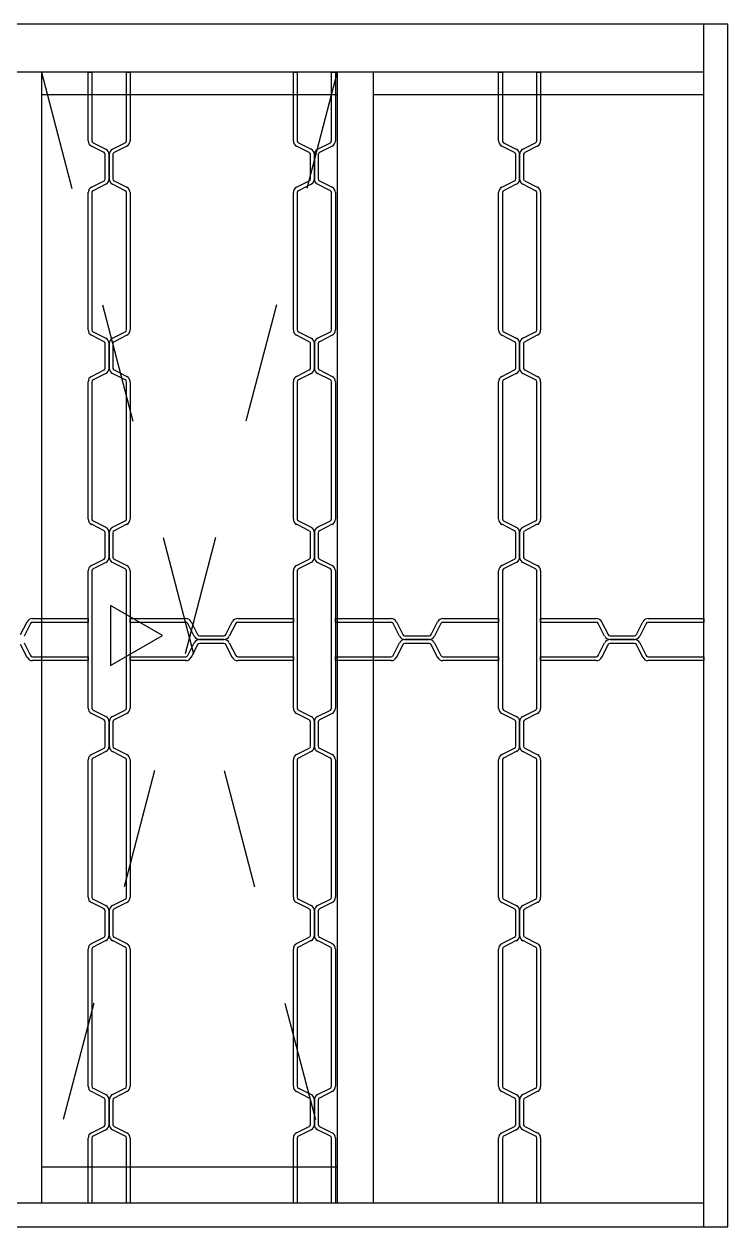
# Model space of a CAD drawing. Header units: millimetres. Extents: x 222.42 to 223.62, y 1281.83 to 1282.83.
# Drawn here: x 223.038 to 223.623, y 1281.825 to 1282.825 of the extents above; entities that cross this region are included whole.
import ezdxf

# ---------------------------------------------------------------- set-up
doc = ezdxf.new("R2010")
doc.units = ezdxf.units.MM
doc.header["$LTSCALE"] = 0.5
doc.linetypes.add('HIDDEN2', pattern=[0.1875, 0.125, -0.0625])
doc.layers.add('Gravia_Janelas', color=1, linetype='Continuous')
doc.layers.add('Gravia_Janelas_hidden2', color=1, linetype='HIDDEN2')

msp = doc.modelspace()

# ---------------------------------------------------------------- linework, layer by layer
at = {"layer": 'Gravia_Janelas', "color": 2, "lineweight": 25}
for p, q in [((223.623, 1282.8251), (222.423, 1282.8251)), ((223.623, 1281.8251), (223.623, 1282.8251)), ((222.423, 1281.8251), (223.623, 1281.8251))]:
    msp.add_line(p, q, dxfattribs=at)
at = {"layer": 'Gravia_Janelas', "lineweight": 25}
for p, q in [((223.603, 1281.8251), (223.603, 1282.8251)), ((223.162, 1282.7851), (223.158, 1282.7851)), ((223.467, 1282.7851), (223.458, 1282.7851)), ((223.603, 1282.6251), (223.603, 1282.6291)), ((223.603, 1282.4681), (223.603, 1282.4721)), ((223.603, 1282.3111), (223.603, 1282.3151)), ((223.603, 1282.1541), (223.603, 1282.1581)), ((223.603, 1281.9971), (223.603, 1282.0011)), ((223.158, 1281.8451), (223.162, 1281.8451)), ((223.3093, 1281.8451), (223.3133, 1281.8451)), ((223.458, 1281.8451), (223.467, 1281.8451))]:
    msp.add_line(p, q, dxfattribs=at)
at = {"layer": 'Gravia_Janelas'}
for p, q in [((223.603, 1282.7851), (222.443, 1282.7851)), ((223.603, 1282.7851), (222.443, 1282.7851)), ((223.052, 1282.7851), (223.052, 1281.8451)), ((223.0908, 1282.7851), (223.094, 1282.7851)), ((223.0908, 1282.728), (223.0908, 1282.7851)), ((223.094, 1282.7851), (223.094, 1282.728)), ((223.1226, 1282.728), (223.1226, 1282.7851)), ((223.1226, 1282.7851), (223.1258, 1282.7851)), ((223.1258, 1282.7851), (223.1258, 1282.728)), ((223.2615, 1282.7851), (223.2647, 1282.7851)), ((223.2615, 1282.728), (223.2615, 1282.7851)), ((223.2647, 1282.7851), (223.2647, 1282.728)), ((223.2933, 1282.728), (223.2933, 1282.7851)), ((223.2933, 1282.7851), (223.2965, 1282.7851)), ((223.2965, 1282.7851), (223.2965, 1282.728)), ((223.298, 1282.7851), (223.298, 1281.8451)), ((223.328, 1282.7851), (223.328, 1281.8451)), ((223.4322, 1282.7851), (223.4354, 1282.7851)), ((223.4322, 1282.728), (223.4322, 1282.7851)), ((223.4354, 1282.7851), (223.4354, 1282.728)), ((223.464, 1282.728), (223.464, 1282.7851)), ((223.464, 1282.7851), (223.4672, 1282.7851)), ((223.4672, 1282.7851), (223.4672, 1282.728)), ((223.298, 1282.7662), (223.052, 1282.7662)), ((223.603, 1282.7662), (223.328, 1282.7662)), ((223.1041, 1282.7182), (223.0935, 1282.7236)), ((223.095, 1282.7264), (223.1055, 1282.7211)), ((223.111, 1282.7211), (223.1216, 1282.7264)), ((223.123, 1282.7236), (223.1125, 1282.7182)), ((223.2748, 1282.7182), (223.2642, 1282.7236)), ((223.2657, 1282.7264), (223.2762, 1282.7211)), ((223.2817, 1282.7211), (223.2923, 1282.7264)), ((223.2937, 1282.7236), (223.2832, 1282.7182)), ((223.4455, 1282.7182), (223.4349, 1282.7236)), ((223.4364, 1282.7264), (223.4469, 1282.7211)), ((223.4524, 1282.7211), (223.463, 1282.7264)), ((223.4644, 1282.7236), (223.4539, 1282.7182)), ((223.1051, 1282.6963), (223.1051, 1282.7166)), ((223.1083, 1282.6963), (223.1083, 1282.7166)), ((223.1083, 1282.7166), (223.1083, 1282.6963)), ((223.1115, 1282.7166), (223.1115, 1282.6963)), ((223.2758, 1282.6963), (223.2758, 1282.7166)), ((223.279, 1282.6963), (223.279, 1282.7166)), ((223.279, 1282.7166), (223.279, 1282.6963)), ((223.2822, 1282.7166), (223.2822, 1282.6963)), ((223.4465, 1282.6963), (223.4465, 1282.7166)), ((223.4497, 1282.6963), (223.4497, 1282.7166)), ((223.4497, 1282.7166), (223.4497, 1282.6963)), ((223.4529, 1282.7166), (223.4529, 1282.6963)), ((223.0935, 1282.6894), (223.1041, 1282.6947)), ((223.1055, 1282.6919), (223.095, 1282.6865)), ((223.1216, 1282.6865), (223.111, 1282.6919)), ((223.1125, 1282.6947), (223.123, 1282.6894)), ((223.2642, 1282.6894), (223.2748, 1282.6947)), ((223.2762, 1282.6919), (223.2657, 1282.6865)), ((223.2923, 1282.6865), (223.2817, 1282.6919)), ((223.2832, 1282.6947), (223.2937, 1282.6894)), ((223.4349, 1282.6894), (223.4455, 1282.6947)), ((223.4469, 1282.6919), (223.4364, 1282.6865)), ((223.463, 1282.6865), (223.4524, 1282.6919)), ((223.4539, 1282.6947), (223.4644, 1282.6894)), ((223.0908, 1282.5708), (223.0908, 1282.6849)), ((223.094, 1282.6849), (223.094, 1282.5708)), ((223.1226, 1282.5708), (223.1226, 1282.6849)), ((223.1258, 1282.6849), (223.1258, 1282.5708)), ((223.2615, 1282.5708), (223.2615, 1282.6849)), ((223.2647, 1282.6849), (223.2647, 1282.5708)), ((223.2933, 1282.5708), (223.2933, 1282.6849)), ((223.2965, 1282.6849), (223.2965, 1282.5708)), ((223.4322, 1282.5708), (223.4322, 1282.6849)), ((223.4354, 1282.6849), (223.4354, 1282.5708)), ((223.464, 1282.5708), (223.464, 1282.6849)), ((223.4672, 1282.6849), (223.4672, 1282.5708)), ((223.1041, 1282.561), (223.0935, 1282.5664)), ((223.095, 1282.5692), (223.1055, 1282.5639)), ((223.111, 1282.5639), (223.1216, 1282.5692)), ((223.123, 1282.5664), (223.1125, 1282.561)), ((223.2748, 1282.561), (223.2642, 1282.5664)), ((223.2657, 1282.5692), (223.2762, 1282.5639)), ((223.2817, 1282.5639), (223.2923, 1282.5692)), ((223.2937, 1282.5664), (223.2832, 1282.561)), ((223.4455, 1282.561), (223.4349, 1282.5664)), ((223.4364, 1282.5692), (223.4469, 1282.5639)), ((223.4524, 1282.5639), (223.463, 1282.5692)), ((223.4644, 1282.5664), (223.4539, 1282.561)), ((223.1051, 1282.5391), (223.1051, 1282.5594)), ((223.1083, 1282.5391), (223.1083, 1282.5594)), ((223.1083, 1282.5594), (223.1083, 1282.5391)), ((223.1115, 1282.5594), (223.1115, 1282.5391)), ((223.2758, 1282.5391), (223.2758, 1282.5594)), ((223.279, 1282.5391), (223.279, 1282.5594)), ((223.279, 1282.5594), (223.279, 1282.5391)), ((223.2822, 1282.5594), (223.2822, 1282.5391)), ((223.4465, 1282.5391), (223.4465, 1282.5594)), ((223.4497, 1282.5391), (223.4497, 1282.5594)), ((223.4497, 1282.5594), (223.4497, 1282.5391)), ((223.4529, 1282.5594), (223.4529, 1282.5391)), ((223.0935, 1282.5322), (223.1041, 1282.5375)), ((223.1055, 1282.5347), (223.095, 1282.5293)), ((223.1216, 1282.5293), (223.111, 1282.5347)), ((223.1125, 1282.5375), (223.123, 1282.5322)), ((223.2642, 1282.5322), (223.2748, 1282.5375)), ((223.2762, 1282.5347), (223.2657, 1282.5293)), ((223.2923, 1282.5293), (223.2817, 1282.5347)), ((223.2832, 1282.5375), (223.2937, 1282.5322)), ((223.4349, 1282.5322), (223.4455, 1282.5375)), ((223.4469, 1282.5347), (223.4364, 1282.5293)), ((223.463, 1282.5293), (223.4524, 1282.5347)), ((223.4539, 1282.5375), (223.4644, 1282.5322)), ((223.0908, 1282.4136), (223.0908, 1282.5277)), ((223.094, 1282.5277), (223.094, 1282.4136)), ((223.1226, 1282.4136), (223.1226, 1282.5277)), ((223.1258, 1282.5277), (223.1258, 1282.4136)), ((223.2615, 1282.4136), (223.2615, 1282.5277)), ((223.2647, 1282.5277), (223.2647, 1282.4136)), ((223.2933, 1282.4136), (223.2933, 1282.5277)), ((223.2965, 1282.5277), (223.2965, 1282.4136)), ((223.4322, 1282.4136), (223.4322, 1282.5277)), ((223.4354, 1282.5277), (223.4354, 1282.4136)), ((223.464, 1282.4136), (223.464, 1282.5277)), ((223.4672, 1282.5277), (223.4672, 1282.4136)), ((223.095, 1282.412), (223.1055, 1282.4067)), ((223.111, 1282.4067), (223.1216, 1282.412)), ((223.2657, 1282.412), (223.2762, 1282.4067)), ((223.2817, 1282.4067), (223.2923, 1282.412)), ((223.4364, 1282.412), (223.4469, 1282.4067)), ((223.4524, 1282.4067), (223.463, 1282.412)), ((223.1041, 1282.4038), (223.0935, 1282.4092)), ((223.1051, 1282.3819), (223.1051, 1282.4022)), ((223.1083, 1282.3819), (223.1083, 1282.4022)), ((223.1083, 1282.4022), (223.1083, 1282.3819)), ((223.1115, 1282.4022), (223.1115, 1282.3819)), ((223.123, 1282.4092), (223.1125, 1282.4038)), ((223.2748, 1282.4038), (223.2642, 1282.4092)), ((223.2758, 1282.3819), (223.2758, 1282.4022)), ((223.279, 1282.3819), (223.279, 1282.4022)), ((223.279, 1282.4022), (223.279, 1282.3819)), ((223.2822, 1282.4022), (223.2822, 1282.3819)), ((223.2937, 1282.4092), (223.2832, 1282.4038)), ((223.4455, 1282.4038), (223.4349, 1282.4092)), ((223.4465, 1282.3819), (223.4465, 1282.4022)), ((223.4497, 1282.3819), (223.4497, 1282.4022)), ((223.4497, 1282.4022), (223.4497, 1282.3819)), ((223.4529, 1282.4022), (223.4529, 1282.3819)), ((223.4644, 1282.4092), (223.4539, 1282.4038)), ((223.0935, 1282.375), (223.1041, 1282.3803)), ((223.1125, 1282.3803), (223.123, 1282.375)), ((223.2642, 1282.375), (223.2748, 1282.3803)), ((223.2832, 1282.3803), (223.2937, 1282.375)), ((223.4349, 1282.375), (223.4455, 1282.3803)), ((223.4539, 1282.3803), (223.4644, 1282.375)), ((223.0908, 1282.2564), (223.0908, 1282.3705)), ((223.094, 1282.3705), (223.094, 1282.2564)), ((223.1055, 1282.3775), (223.095, 1282.3721)), ((223.1216, 1282.3721), (223.111, 1282.3775)), ((223.1226, 1282.2564), (223.1226, 1282.3705)), ((223.1258, 1282.3705), (223.1258, 1282.2564)), ((223.2615, 1282.2564), (223.2615, 1282.3705)), ((223.2647, 1282.3705), (223.2647, 1282.2564)), ((223.2762, 1282.3775), (223.2657, 1282.3721)), ((223.2923, 1282.3721), (223.2817, 1282.3775)), ((223.2933, 1282.2564), (223.2933, 1282.3705)), ((223.2965, 1282.3705), (223.2965, 1282.2564)), ((223.4322, 1282.2564), (223.4322, 1282.3705)), ((223.4354, 1282.3705), (223.4354, 1282.2564)), ((223.4469, 1282.3775), (223.4364, 1282.3721)), ((223.463, 1282.3721), (223.4524, 1282.3775)), ((223.464, 1282.2564), (223.464, 1282.3705)), ((223.4672, 1282.3705), (223.4672, 1282.2564)), ((223.0445, 1282.3309), (223.0908, 1282.3309)), ((223.0908, 1282.3309), (223.0908, 1282.3277)), ((223.1258, 1282.3309), (223.1721, 1282.3309)), ((223.1258, 1282.3277), (223.1258, 1282.3309)), ((223.2152, 1282.3309), (223.2615, 1282.3309)), ((223.2615, 1282.3309), (223.2615, 1282.3277)), ((223.2965, 1282.3309), (223.3428, 1282.3309)), ((223.2965, 1282.3277), (223.2965, 1282.3309)), ((223.3859, 1282.3309), (223.4322, 1282.3309)), ((223.4322, 1282.3309), (223.4322, 1282.3277)), ((223.4672, 1282.3309), (223.5135, 1282.3309)), ((223.4672, 1282.3277), (223.4672, 1282.3309)), ((223.5566, 1282.3309), (223.6029, 1282.3309)), ((223.6029, 1282.3309), (223.6029, 1282.3277)), ((223.0347, 1282.3175), (223.04, 1282.3281)), ((223.0429, 1282.3267), (223.0375, 1282.3161)), ((223.0908, 1282.3277), (223.0445, 1282.3277)), ((223.1721, 1282.3277), (223.1258, 1282.3277)), ((223.179, 1282.3161), (223.1737, 1282.3267)), ((223.1765, 1282.3281), (223.1819, 1282.3175)), ((223.2054, 1282.3175), (223.2107, 1282.3281)), ((223.2136, 1282.3267), (223.2082, 1282.3161)), ((223.2615, 1282.3277), (223.2152, 1282.3277)), ((223.3428, 1282.3277), (223.2965, 1282.3277)), ((223.3497, 1282.3161), (223.3444, 1282.3267)), ((223.3472, 1282.3281), (223.3526, 1282.3175)), ((223.3761, 1282.3175), (223.3814, 1282.3281)), ((223.3843, 1282.3267), (223.3789, 1282.3161)), ((223.4322, 1282.3277), (223.3859, 1282.3277)), ((223.5135, 1282.3277), (223.4672, 1282.3277)), ((223.5204, 1282.3161), (223.5151, 1282.3267)), ((223.5179, 1282.3281), (223.5233, 1282.3175)), ((223.5468, 1282.3175), (223.5521, 1282.3281)), ((223.555, 1282.3267), (223.5496, 1282.3161)), ((223.6029, 1282.3277), (223.5566, 1282.3277)), ((223.0375, 1282.3106), (223.0429, 1282.3)), ((223.1737, 1282.3), (223.179, 1282.3106)), ((223.1835, 1282.3166), (223.2038, 1282.3166)), ((223.1835, 1282.3134), (223.2038, 1282.3134)), ((223.2038, 1282.3134), (223.1835, 1282.3134)), ((223.2038, 1282.3102), (223.1835, 1282.3102)), ((223.2082, 1282.3106), (223.2136, 1282.3)), ((223.3444, 1282.3), (223.3497, 1282.3106)), ((223.3542, 1282.3166), (223.3745, 1282.3166)), ((223.3542, 1282.3134), (223.3745, 1282.3134)), ((223.3745, 1282.3134), (223.3542, 1282.3134)), ((223.3745, 1282.3102), (223.3542, 1282.3102)), ((223.3789, 1282.3106), (223.3843, 1282.3)), ((223.5151, 1282.3), (223.5204, 1282.3106)), ((223.5249, 1282.3166), (223.5452, 1282.3166)), ((223.5249, 1282.3134), (223.5452, 1282.3134)), ((223.5452, 1282.3134), (223.5249, 1282.3134)), ((223.5452, 1282.3102), (223.5249, 1282.3102)), ((223.5496, 1282.3106), (223.555, 1282.3)), ((223.04, 1282.2986), (223.0347, 1282.3092)), ((223.1819, 1282.3092), (223.1765, 1282.2986)), ((223.2107, 1282.2986), (223.2054, 1282.3092)), ((223.3526, 1282.3092), (223.3472, 1282.2986)), ((223.3814, 1282.2986), (223.3761, 1282.3092)), ((223.5233, 1282.3092), (223.5179, 1282.2986)), ((223.5521, 1282.2986), (223.5468, 1282.3092)), ((223.0445, 1282.2991), (223.0908, 1282.2991)), ((223.0908, 1282.2959), (223.0445, 1282.2959)), ((223.0908, 1282.2991), (223.0908, 1282.2959)), ((223.1258, 1282.2959), (223.1258, 1282.2991)), ((223.1258, 1282.2991), (223.1721, 1282.2991)), ((223.1721, 1282.2959), (223.1258, 1282.2959)), ((223.2152, 1282.2991), (223.2615, 1282.2991)), ((223.2615, 1282.2959), (223.2152, 1282.2959)), ((223.2615, 1282.2991), (223.2615, 1282.2959)), ((223.2965, 1282.2959), (223.2965, 1282.2991)), ((223.2965, 1282.2991), (223.3428, 1282.2991)), ((223.3428, 1282.2959), (223.2965, 1282.2959)), ((223.3859, 1282.2991), (223.4322, 1282.2991)), ((223.4322, 1282.2959), (223.3859, 1282.2959)), ((223.4322, 1282.2991), (223.4322, 1282.2959)), ((223.4672, 1282.2959), (223.4672, 1282.2991)), ((223.4672, 1282.2991), (223.5135, 1282.2991)), ((223.5135, 1282.2959), (223.4672, 1282.2959)), ((223.5566, 1282.2991), (223.6029, 1282.2991)), ((223.6029, 1282.2959), (223.5566, 1282.2959)), ((223.6029, 1282.2991), (223.6029, 1282.2959)), ((223.1041, 1282.2466), (223.0935, 1282.252)), ((223.095, 1282.2548), (223.1055, 1282.2495)), ((223.111, 1282.2495), (223.1216, 1282.2548)), ((223.123, 1282.252), (223.1125, 1282.2466)), ((223.2748, 1282.2466), (223.2642, 1282.252)), ((223.2657, 1282.2548), (223.2762, 1282.2495)), ((223.2817, 1282.2495), (223.2923, 1282.2548)), ((223.2937, 1282.252), (223.2832, 1282.2466)), ((223.4455, 1282.2466), (223.4349, 1282.252)), ((223.4364, 1282.2548), (223.4469, 1282.2495)), ((223.4524, 1282.2495), (223.463, 1282.2548)), ((223.4644, 1282.252), (223.4539, 1282.2466)), ((223.1051, 1282.2247), (223.1051, 1282.245)), ((223.1083, 1282.2247), (223.1083, 1282.245)), ((223.1083, 1282.245), (223.1083, 1282.2247)), ((223.1115, 1282.245), (223.1115, 1282.2247)), ((223.2758, 1282.2247), (223.2758, 1282.245)), ((223.279, 1282.2247), (223.279, 1282.245)), ((223.279, 1282.245), (223.279, 1282.2247)), ((223.2822, 1282.245), (223.2822, 1282.2247)), ((223.4465, 1282.2247), (223.4465, 1282.245)), ((223.4497, 1282.2247), (223.4497, 1282.245)), ((223.4497, 1282.245), (223.4497, 1282.2247)), ((223.4529, 1282.245), (223.4529, 1282.2247)), ((223.0935, 1282.2178), (223.1041, 1282.2231)), ((223.1055, 1282.2203), (223.095, 1282.2149)), ((223.1216, 1282.2149), (223.111, 1282.2203)), ((223.1125, 1282.2231), (223.123, 1282.2178)), ((223.2642, 1282.2178), (223.2748, 1282.2231)), ((223.2762, 1282.2203), (223.2657, 1282.2149)), ((223.2923, 1282.2149), (223.2817, 1282.2203)), ((223.2832, 1282.2231), (223.2937, 1282.2178)), ((223.4349, 1282.2178), (223.4455, 1282.2231)), ((223.4469, 1282.2203), (223.4364, 1282.2149)), ((223.463, 1282.2149), (223.4524, 1282.2203)), ((223.4539, 1282.2231), (223.4644, 1282.2178)), ((223.0908, 1282.0992), (223.0908, 1282.2133)), ((223.094, 1282.2133), (223.094, 1282.0992)), ((223.1226, 1282.0992), (223.1226, 1282.2133)), ((223.1258, 1282.2133), (223.1258, 1282.0992)), ((223.2615, 1282.0992), (223.2615, 1282.2133)), ((223.2647, 1282.2133), (223.2647, 1282.0992)), ((223.2933, 1282.0992), (223.2933, 1282.2133)), ((223.2965, 1282.2133), (223.2965, 1282.0992)), ((223.4322, 1282.0992), (223.4322, 1282.2133)), ((223.4354, 1282.2133), (223.4354, 1282.0992)), ((223.464, 1282.0992), (223.464, 1282.2133)), ((223.4672, 1282.2133), (223.4672, 1282.0992)), ((223.1041, 1282.0894), (223.0935, 1282.0948)), ((223.095, 1282.0976), (223.1055, 1282.0923)), ((223.111, 1282.0923), (223.1216, 1282.0976)), ((223.123, 1282.0948), (223.1125, 1282.0894)), ((223.2748, 1282.0894), (223.2642, 1282.0948)), ((223.2657, 1282.0976), (223.2762, 1282.0923)), ((223.2817, 1282.0923), (223.2923, 1282.0976)), ((223.2937, 1282.0948), (223.2832, 1282.0894)), ((223.4455, 1282.0894), (223.4349, 1282.0948)), ((223.4364, 1282.0976), (223.4469, 1282.0923)), ((223.4524, 1282.0923), (223.463, 1282.0976)), ((223.4644, 1282.0948), (223.4539, 1282.0894)), ((223.1051, 1282.0675), (223.1051, 1282.0878)), ((223.1083, 1282.0675), (223.1083, 1282.0878)), ((223.1083, 1282.0878), (223.1083, 1282.0675)), ((223.1115, 1282.0878), (223.1115, 1282.0675)), ((223.2758, 1282.0675), (223.2758, 1282.0878)), ((223.279, 1282.0675), (223.279, 1282.0878)), ((223.279, 1282.0878), (223.279, 1282.0675)), ((223.2822, 1282.0878), (223.2822, 1282.0675)), ((223.4465, 1282.0675), (223.4465, 1282.0878)), ((223.4497, 1282.0675), (223.4497, 1282.0878)), ((223.4497, 1282.0878), (223.4497, 1282.0675)), ((223.4529, 1282.0878), (223.4529, 1282.0675)), ((223.0935, 1282.0606), (223.1041, 1282.0659)), ((223.1055, 1282.0631), (223.095, 1282.0577)), ((223.1216, 1282.0577), (223.111, 1282.0631)), ((223.1125, 1282.0659), (223.123, 1282.0606)), ((223.2642, 1282.0606), (223.2748, 1282.0659)), ((223.2762, 1282.0631), (223.2657, 1282.0577)), ((223.2923, 1282.0577), (223.2817, 1282.0631)), ((223.2832, 1282.0659), (223.2937, 1282.0606)), ((223.4349, 1282.0606), (223.4455, 1282.0659)), ((223.4469, 1282.0631), (223.4364, 1282.0577)), ((223.463, 1282.0577), (223.4524, 1282.0631)), ((223.4539, 1282.0659), (223.4644, 1282.0606)), ((223.0908, 1281.942), (223.0908, 1282.0561)), ((223.094, 1282.0561), (223.094, 1281.942)), ((223.1226, 1281.942), (223.1226, 1282.0561)), ((223.1258, 1282.0561), (223.1258, 1281.942)), ((223.2615, 1281.942), (223.2615, 1282.0561)), ((223.2647, 1282.0561), (223.2647, 1281.942)), ((223.2933, 1281.942), (223.2933, 1282.0561)), ((223.2965, 1282.0561), (223.2965, 1281.942)), ((223.4322, 1281.942), (223.4322, 1282.0561)), ((223.4354, 1282.0561), (223.4354, 1281.942)), ((223.464, 1281.942), (223.464, 1282.0561)), ((223.4672, 1282.0561), (223.4672, 1281.942)), ((223.095, 1281.9404), (223.1055, 1281.9351)), ((223.111, 1281.9351), (223.1216, 1281.9404)), ((223.2657, 1281.9404), (223.2762, 1281.9351)), ((223.2817, 1281.9351), (223.2923, 1281.9404)), ((223.4364, 1281.9404), (223.4469, 1281.9351)), ((223.4524, 1281.9351), (223.463, 1281.9404)), ((223.1041, 1281.9322), (223.0935, 1281.9376)), ((223.1051, 1281.9103), (223.1051, 1281.9306)), ((223.1083, 1281.9103), (223.1083, 1281.9306)), ((223.1083, 1281.9306), (223.1083, 1281.9103)), ((223.1115, 1281.9306), (223.1115, 1281.9103)), ((223.123, 1281.9376), (223.1125, 1281.9322)), ((223.2748, 1281.9322), (223.2642, 1281.9376)), ((223.2758, 1281.9103), (223.2758, 1281.9306)), ((223.279, 1281.9103), (223.279, 1281.9306)), ((223.279, 1281.9306), (223.279, 1281.9103)), ((223.2822, 1281.9306), (223.2822, 1281.9103)), ((223.2937, 1281.9376), (223.2832, 1281.9322)), ((223.4455, 1281.9322), (223.4349, 1281.9376)), ((223.4465, 1281.9103), (223.4465, 1281.9306)), ((223.4497, 1281.9103), (223.4497, 1281.9306)), ((223.4497, 1281.9306), (223.4497, 1281.9103)), ((223.4529, 1281.9306), (223.4529, 1281.9103)), ((223.4644, 1281.9376), (223.4539, 1281.9322)), ((223.0935, 1281.9034), (223.1041, 1281.9087)), ((223.1055, 1281.9059), (223.095, 1281.9005)), ((223.1216, 1281.9005), (223.111, 1281.9059)), ((223.1125, 1281.9087), (223.123, 1281.9034)), ((223.2642, 1281.9034), (223.2748, 1281.9087)), ((223.2762, 1281.9059), (223.2657, 1281.9005)), ((223.2923, 1281.9005), (223.2817, 1281.9059)), ((223.2832, 1281.9087), (223.2937, 1281.9034)), ((223.4349, 1281.9034), (223.4455, 1281.9087)), ((223.4469, 1281.9059), (223.4364, 1281.9005)), ((223.463, 1281.9005), (223.4524, 1281.9059)), ((223.4539, 1281.9087), (223.4644, 1281.9034)), ((223.0908, 1281.8451), (223.0908, 1281.8989)), ((223.094, 1281.8989), (223.094, 1281.8451)), ((223.1226, 1281.8451), (223.1226, 1281.8989)), ((223.1258, 1281.8989), (223.1258, 1281.8451)), ((223.2615, 1281.8451), (223.2615, 1281.8989)), ((223.2647, 1281.8989), (223.2647, 1281.8451)), ((223.2933, 1281.8451), (223.2933, 1281.8989)), ((223.2965, 1281.8989), (223.2965, 1281.8451)), ((223.4322, 1281.8451), (223.4322, 1281.8989)), ((223.4354, 1281.8989), (223.4354, 1281.8451)), ((223.464, 1281.8451), (223.464, 1281.8989)), ((223.4672, 1281.8989), (223.4672, 1281.8451)), ((223.052, 1281.8751), (223.298, 1281.8751)), ((222.443, 1281.8451), (223.603, 1281.8451))]:
    msp.add_line(p, q, dxfattribs=at)
msp.add_lwpolyline([(223.1095, 1282.3417), (223.1095, 1282.2917), (223.1528, 1282.3167)], close=True, dxfattribs=at)
for centre, radius, start, end in [((223.0958, 1282.728), 0.005, 180, 243.1476), ((223.0958, 1282.728), 0.00182, 180, 243.1476), ((223.1033, 1282.7166), 0.005, 0, 63.1476), ((223.1133, 1282.7166), 0.005, 116.8524, 180), ((223.1208, 1282.728), 0.00182, 296.8524, 0), ((223.1208, 1282.728), 0.005, 296.8524, 0), ((223.2665, 1282.728), 0.005, 180, 243.1476), ((223.2665, 1282.728), 0.00182, 180, 243.1476), ((223.274, 1282.7166), 0.005, 0, 63.1476), ((223.284, 1282.7166), 0.005, 116.8524, 180), ((223.2915, 1282.728), 0.00182, 296.8524, 0), ((223.2915, 1282.728), 0.005, 296.8524, 0), ((223.4372, 1282.728), 0.005, 180, 243.1476), ((223.4372, 1282.728), 0.00182, 180, 243.1476), ((223.4447, 1282.7166), 0.005, 0, 63.1476), ((223.4547, 1282.7166), 0.005, 116.8524, 180), ((223.4622, 1282.728), 0.00182, 296.8524, 0), ((223.4622, 1282.728), 0.005, 296.8524, 0), ((223.1033, 1282.7166), 0.00182, 0, 63.1476), ((223.1133, 1282.7166), 0.00182, 116.8524, 180), ((223.274, 1282.7166), 0.00182, 0, 63.1476), ((223.284, 1282.7166), 0.00182, 116.8524, 180), ((223.4447, 1282.7166), 0.00182, 0, 63.1476), ((223.4547, 1282.7166), 0.00182, 116.8524, 180), ((223.1033, 1282.6963), 0.00182, 296.8524, 0), ((223.1033, 1282.6963), 0.005, 296.8524, 0), ((223.1133, 1282.6963), 0.005, 180, 243.1476), ((223.1133, 1282.6963), 0.00182, 180, 243.1476), ((223.274, 1282.6963), 0.00182, 296.8524, 0), ((223.274, 1282.6963), 0.005, 296.8524, 0), ((223.284, 1282.6963), 0.005, 180, 243.1476), ((223.284, 1282.6963), 0.00182, 180, 243.1476), ((223.4447, 1282.6963), 0.00182, 296.8524, 0), ((223.4447, 1282.6963), 0.005, 296.8524, 0), ((223.4547, 1282.6963), 0.005, 180, 243.1476), ((223.4547, 1282.6963), 0.00182, 180, 243.1476), ((223.0958, 1282.6849), 0.005, 116.8524, 180), ((223.0958, 1282.6849), 0.00182, 116.8524, 180), ((223.1208, 1282.6849), 0.00182, 0, 63.1476), ((223.1208, 1282.6849), 0.005, 0, 63.1476), ((223.2665, 1282.6849), 0.005, 116.8524, 180), ((223.2665, 1282.6849), 0.00182, 116.8524, 180), ((223.2915, 1282.6849), 0.00182, 0, 63.1476), ((223.2915, 1282.6849), 0.005, 0, 63.1476), ((223.4372, 1282.6849), 0.005, 116.8524, 180), ((223.4372, 1282.6849), 0.00182, 116.8524, 180), ((223.4622, 1282.6849), 0.00182, 0, 63.1476), ((223.4622, 1282.6849), 0.005, 0, 63.1476), ((223.0958, 1282.5708), 0.005, 180, 243.1476), ((223.0958, 1282.5708), 0.00182, 180, 243.1476), ((223.1208, 1282.5708), 0.00182, 296.8524, 0), ((223.1208, 1282.5708), 0.005, 296.8524, 0), ((223.2665, 1282.5708), 0.005, 180, 243.1476), ((223.2665, 1282.5708), 0.00182, 180, 243.1476), ((223.2915, 1282.5708), 0.00182, 296.8524, 0), ((223.2915, 1282.5708), 0.005, 296.8524, 0), ((223.4372, 1282.5708), 0.005, 180, 243.1476), ((223.4372, 1282.5708), 0.00182, 180, 243.1476), ((223.4622, 1282.5708), 0.00182, 296.8524, 0), ((223.4622, 1282.5708), 0.005, 296.8524, 0), ((223.1033, 1282.5594), 0.00182, 0, 63.1476), ((223.1033, 1282.5594), 0.005, 0, 63.1476), ((223.1133, 1282.5594), 0.005, 116.8524, 180), ((223.1133, 1282.5594), 0.00182, 116.8524, 180), ((223.274, 1282.5594), 0.00182, 0, 63.1476), ((223.274, 1282.5594), 0.005, 0, 63.1476), ((223.284, 1282.5594), 0.005, 116.8524, 180), ((223.284, 1282.5594), 0.00182, 116.8524, 180), ((223.4447, 1282.5594), 0.00182, 0, 63.1476), ((223.4447, 1282.5594), 0.005, 0, 63.1476), ((223.4547, 1282.5594), 0.005, 116.8524, 180), ((223.4547, 1282.5594), 0.00182, 116.8524, 180), ((223.0958, 1282.5277), 0.005, 116.8524, 180), ((223.1033, 1282.5391), 0.00182, 296.8524, 0), ((223.1033, 1282.5391), 0.005, 296.8524, 0), ((223.1133, 1282.5391), 0.005, 180, 243.1476), ((223.1133, 1282.5391), 0.00182, 180, 243.1476), ((223.1208, 1282.5277), 0.005, 0, 63.1476), ((223.2665, 1282.5277), 0.005, 116.8524, 180), ((223.274, 1282.5391), 0.00182, 296.8524, 0), ((223.274, 1282.5391), 0.005, 296.8524, 0), ((223.284, 1282.5391), 0.005, 180, 243.1476), ((223.284, 1282.5391), 0.00182, 180, 243.1476), ((223.2915, 1282.5277), 0.005, 0, 63.1476), ((223.4372, 1282.5277), 0.005, 116.8524, 180), ((223.4447, 1282.5391), 0.00182, 296.8524, 0), ((223.4447, 1282.5391), 0.005, 296.8524, 0), ((223.4547, 1282.5391), 0.005, 180, 243.1476), ((223.4547, 1282.5391), 0.00182, 180, 243.1476), ((223.4622, 1282.5277), 0.005, 0, 63.1476), ((223.0958, 1282.5277), 0.00182, 116.8524, 180), ((223.1208, 1282.5277), 0.00182, 0, 63.1476), ((223.2665, 1282.5277), 0.00182, 116.8524, 180), ((223.2915, 1282.5277), 0.00182, 0, 63.1476), ((223.4372, 1282.5277), 0.00182, 116.8524, 180), ((223.4622, 1282.5277), 0.00182, 0, 63.1476), ((223.0958, 1282.4136), 0.005, 180, 243.1476), ((223.0958, 1282.4136), 0.00182, 180, 243.1476), ((223.1208, 1282.4136), 0.00182, 296.8524, 0), ((223.1208, 1282.4136), 0.005, 296.8524, 0), ((223.2665, 1282.4136), 0.005, 180, 243.1476), ((223.2665, 1282.4136), 0.00182, 180, 243.1476), ((223.2915, 1282.4136), 0.00182, 296.8524, 0), ((223.2915, 1282.4136), 0.005, 296.8524, 0), ((223.4372, 1282.4136), 0.005, 180, 243.1476), ((223.4372, 1282.4136), 0.00182, 180, 243.1476), ((223.4622, 1282.4136), 0.00182, 296.8524, 0), ((223.4622, 1282.4136), 0.005, 296.8524, 0), ((223.1033, 1282.4022), 0.00182, 0, 63.1476), ((223.1033, 1282.4022), 0.005, 0, 63.1476), ((223.1133, 1282.4022), 0.005, 116.8524, 180), ((223.1133, 1282.4022), 0.00182, 116.8524, 180), ((223.274, 1282.4022), 0.00182, 0, 63.1476), ((223.274, 1282.4022), 0.005, 0, 63.1476), ((223.284, 1282.4022), 0.005, 116.8524, 180), ((223.284, 1282.4022), 0.00182, 116.8524, 180), ((223.4447, 1282.4022), 0.00182, 0, 63.1476), ((223.4447, 1282.4022), 0.005, 0, 63.1476), ((223.4547, 1282.4022), 0.005, 116.8524, 180), ((223.4547, 1282.4022), 0.00182, 116.8524, 180), ((223.1033, 1282.3819), 0.00182, 296.8524, 0), ((223.1033, 1282.3819), 0.005, 296.8524, 0), ((223.1133, 1282.3819), 0.005, 180, 243.1476), ((223.1133, 1282.3819), 0.00182, 180, 243.1476), ((223.274, 1282.3819), 0.00182, 296.8524, 0), ((223.274, 1282.3819), 0.005, 296.8524, 0), ((223.284, 1282.3819), 0.005, 180, 243.1476), ((223.284, 1282.3819), 0.00182, 180, 243.1476), ((223.4447, 1282.3819), 0.00182, 296.8524, 0), ((223.4447, 1282.3819), 0.005, 296.8524, 0), ((223.4547, 1282.3819), 0.005, 180, 243.1476), ((223.4547, 1282.3819), 0.00182, 180, 243.1476), ((223.0958, 1282.3705), 0.005, 116.8524, 180), ((223.0958, 1282.3705), 0.00182, 116.8524, 180), ((223.1208, 1282.3705), 0.00182, 0, 63.1476), ((223.1208, 1282.3705), 0.005, 0, 63.1476), ((223.2665, 1282.3705), 0.005, 116.8524, 180), ((223.2665, 1282.3705), 0.00182, 116.8524, 180), ((223.2915, 1282.3705), 0.00182, 0, 63.1476), ((223.2915, 1282.3705), 0.005, 0, 63.1476), ((223.4372, 1282.3705), 0.005, 116.8524, 180), ((223.4372, 1282.3705), 0.00182, 116.8524, 180), ((223.4622, 1282.3705), 0.00182, 0, 63.1476), ((223.4622, 1282.3705), 0.005, 0, 63.1476), ((223.0445, 1282.3259), 0.005, 90, 153.1476), ((223.1721, 1282.3259), 0.005, 26.8524, 90), ((223.2152, 1282.3259), 0.005, 90, 153.1476), ((223.3428, 1282.3259), 0.005, 26.8524, 90), ((223.3859, 1282.3259), 0.005, 90, 153.1476), ((223.5135, 1282.3259), 0.005, 26.8524, 90), ((223.5566, 1282.3259), 0.005, 90, 153.1476), ((223.0445, 1282.3259), 0.00182, 90, 153.1476), ((223.1721, 1282.3259), 0.00182, 26.8524, 90), ((223.2152, 1282.3259), 0.00182, 90, 153.1476), ((223.3428, 1282.3259), 0.00182, 26.8524, 90), ((223.3859, 1282.3259), 0.00182, 90, 153.1476), ((223.5135, 1282.3259), 0.00182, 26.8524, 90), ((223.5566, 1282.3259), 0.00182, 90, 153.1476), ((223.1835, 1282.3184), 0.005, 206.8524, 270), ((223.1835, 1282.3084), 0.005, 90, 153.1476), ((223.1835, 1282.3184), 0.00182, 206.8524, 270), ((223.1835, 1282.3084), 0.00182, 90, 153.1476), ((223.2038, 1282.3184), 0.00182, 270, 333.1476), ((223.2038, 1282.3184), 0.005, 270, 333.1476), ((223.2038, 1282.3084), 0.005, 26.8524, 90), ((223.2038, 1282.3084), 0.00182, 26.8524, 90), ((223.3542, 1282.3184), 0.005, 206.8524, 270), ((223.3542, 1282.3084), 0.005, 90, 153.1476), ((223.3542, 1282.3184), 0.00182, 206.8524, 270), ((223.3542, 1282.3084), 0.00182, 90, 153.1476), ((223.3745, 1282.3184), 0.00182, 270, 333.1476), ((223.3745, 1282.3184), 0.005, 270, 333.1476), ((223.3745, 1282.3084), 0.005, 26.8524, 90), ((223.3745, 1282.3084), 0.00182, 26.8524, 90), ((223.5249, 1282.3184), 0.005, 206.8524, 270), ((223.5249, 1282.3084), 0.005, 90, 153.1476), ((223.5249, 1282.3184), 0.00182, 206.8524, 270), ((223.5249, 1282.3084), 0.00182, 90, 153.1476), ((223.5452, 1282.3184), 0.00182, 270, 333.1476), ((223.5452, 1282.3184), 0.005, 270, 333.1476), ((223.5452, 1282.3084), 0.005, 26.8524, 90), ((223.5452, 1282.3084), 0.00182, 26.8524, 90), ((223.0445, 1282.3009), 0.00182, 206.8524, 270), ((223.1721, 1282.3009), 0.00182, 270, 333.1476), ((223.2152, 1282.3009), 0.00182, 206.8524, 270), ((223.3428, 1282.3009), 0.00182, 270, 333.1476), ((223.3859, 1282.3009), 0.00182, 206.8524, 270), ((223.5135, 1282.3009), 0.00182, 270, 333.1476), ((223.5566, 1282.3009), 0.00182, 206.8524, 270), ((223.0445, 1282.3009), 0.005, 206.8524, 270), ((223.1721, 1282.3009), 0.005, 270, 333.1476), ((223.2152, 1282.3009), 0.005, 206.8524, 270), ((223.3428, 1282.3009), 0.005, 270, 333.1476), ((223.3859, 1282.3009), 0.005, 206.8524, 270), ((223.5135, 1282.3009), 0.005, 270, 333.1476), ((223.5566, 1282.3009), 0.005, 206.8524, 270), ((223.0958, 1282.2564), 0.005, 180, 243.1476), ((223.0958, 1282.2564), 0.00182, 180, 243.1476), ((223.1208, 1282.2564), 0.00182, 296.8524, 0), ((223.1208, 1282.2564), 0.005, 296.8524, 0), ((223.2665, 1282.2564), 0.005, 180, 243.1476), ((223.2665, 1282.2564), 0.00182, 180, 243.1476), ((223.2915, 1282.2564), 0.00182, 296.8524, 0), ((223.2915, 1282.2564), 0.005, 296.8524, 0), ((223.4372, 1282.2564), 0.005, 180, 243.1476), ((223.4372, 1282.2564), 0.00182, 180, 243.1476), ((223.4622, 1282.2564), 0.00182, 296.8524, 0), ((223.4622, 1282.2564), 0.005, 296.8524, 0), ((223.1033, 1282.245), 0.00182, 0, 63.1476), ((223.1033, 1282.245), 0.005, 0, 63.1476), ((223.1133, 1282.245), 0.005, 116.8524, 180), ((223.1133, 1282.245), 0.00182, 116.8524, 180), ((223.274, 1282.245), 0.00182, 0, 63.1476), ((223.274, 1282.245), 0.005, 0, 63.1476), ((223.284, 1282.245), 0.005, 116.8524, 180), ((223.284, 1282.245), 0.00182, 116.8524, 180), ((223.4447, 1282.245), 0.00182, 0, 63.1476), ((223.4447, 1282.245), 0.005, 0, 63.1476), ((223.4547, 1282.245), 0.005, 116.8524, 180), ((223.4547, 1282.245), 0.00182, 116.8524, 180), ((223.1033, 1282.2247), 0.00182, 296.8524, 0), ((223.1033, 1282.2247), 0.005, 296.8524, 0), ((223.1133, 1282.2247), 0.005, 180, 243.1476), ((223.1133, 1282.2247), 0.00182, 180, 243.1476), ((223.274, 1282.2247), 0.00182, 296.8524, 0), ((223.274, 1282.2247), 0.005, 296.8524, 0), ((223.284, 1282.2247), 0.005, 180, 243.1476), ((223.284, 1282.2247), 0.00182, 180, 243.1476), ((223.4447, 1282.2247), 0.00182, 296.8524, 0), ((223.4447, 1282.2247), 0.005, 296.8524, 0), ((223.4547, 1282.2247), 0.005, 180, 243.1476), ((223.4547, 1282.2247), 0.00182, 180, 243.1476), ((223.0958, 1282.2133), 0.005, 116.8524, 180), ((223.0958, 1282.2133), 0.00182, 116.8524, 180), ((223.1208, 1282.2133), 0.00182, 0, 63.1476), ((223.1208, 1282.2133), 0.005, 0, 63.1476), ((223.2665, 1282.2133), 0.005, 116.8524, 180), ((223.2665, 1282.2133), 0.00182, 116.8524, 180), ((223.2915, 1282.2133), 0.00182, 0, 63.1476), ((223.2915, 1282.2133), 0.005, 0, 63.1476), ((223.4372, 1282.2133), 0.005, 116.8524, 180), ((223.4372, 1282.2133), 0.00182, 116.8524, 180), ((223.4622, 1282.2133), 0.00182, 0, 63.1476), ((223.4622, 1282.2133), 0.005, 0, 63.1476), ((223.0958, 1282.0992), 0.005, 180, 243.1476), ((223.0958, 1282.0992), 0.00182, 180, 243.1476), ((223.1033, 1282.0878), 0.005, 0, 63.1476), ((223.1133, 1282.0878), 0.005, 116.8524, 180), ((223.1208, 1282.0992), 0.00182, 296.8524, 0), ((223.1208, 1282.0992), 0.005, 296.8524, 0), ((223.2665, 1282.0992), 0.005, 180, 243.1476), ((223.2665, 1282.0992), 0.00182, 180, 243.1476), ((223.274, 1282.0878), 0.005, 0, 63.1476), ((223.284, 1282.0878), 0.005, 116.8524, 180), ((223.2915, 1282.0992), 0.00182, 296.8524, 0), ((223.2915, 1282.0992), 0.005, 296.8524, 0), ((223.4372, 1282.0992), 0.005, 180, 243.1476), ((223.4372, 1282.0992), 0.00182, 180, 243.1476), ((223.4447, 1282.0878), 0.005, 0, 63.1476), ((223.4547, 1282.0878), 0.005, 116.8524, 180), ((223.4622, 1282.0992), 0.00182, 296.8524, 0), ((223.4622, 1282.0992), 0.005, 296.8524, 0), ((223.1033, 1282.0878), 0.00182, 0, 63.1476), ((223.1133, 1282.0878), 0.00182, 116.8524, 180), ((223.274, 1282.0878), 0.00182, 0, 63.1476), ((223.284, 1282.0878), 0.00182, 116.8524, 180), ((223.4447, 1282.0878), 0.00182, 0, 63.1476), ((223.4547, 1282.0878), 0.00182, 116.8524, 180), ((223.0958, 1282.0561), 0.005, 116.8524, 180), ((223.1033, 1282.0675), 0.00182, 296.8524, 0), ((223.1033, 1282.0675), 0.005, 296.8524, 0), ((223.1133, 1282.0675), 0.005, 180, 243.1476), ((223.1133, 1282.0675), 0.00182, 180, 243.1476), ((223.1208, 1282.0561), 0.005, 0, 63.1476), ((223.2665, 1282.0561), 0.005, 116.8524, 180), ((223.274, 1282.0675), 0.00182, 296.8524, 0), ((223.274, 1282.0675), 0.005, 296.8524, 0), ((223.284, 1282.0675), 0.005, 180, 243.1476), ((223.284, 1282.0675), 0.00182, 180, 243.1476), ((223.2915, 1282.0561), 0.005, 0, 63.1476), ((223.4372, 1282.0561), 0.005, 116.8524, 180), ((223.4447, 1282.0675), 0.00182, 296.8524, 0), ((223.4447, 1282.0675), 0.005, 296.8524, 0), ((223.4547, 1282.0675), 0.005, 180, 243.1476), ((223.4547, 1282.0675), 0.00182, 180, 243.1476), ((223.4622, 1282.0561), 0.005, 0, 63.1476), ((223.0958, 1282.0561), 0.00182, 116.8524, 180), ((223.1208, 1282.0561), 0.00182, 0, 63.1476), ((223.2665, 1282.0561), 0.00182, 116.8524, 180), ((223.2915, 1282.0561), 0.00182, 0, 63.1476), ((223.4372, 1282.0561), 0.00182, 116.8524, 180), ((223.4622, 1282.0561), 0.00182, 0, 63.1476), ((223.0958, 1281.942), 0.005, 180, 243.1476), ((223.0958, 1281.942), 0.00182, 180, 243.1476), ((223.1208, 1281.942), 0.00182, 296.8524, 0), ((223.1208, 1281.942), 0.005, 296.8524, 0), ((223.2665, 1281.942), 0.005, 180, 243.1476), ((223.2665, 1281.942), 0.00182, 180, 243.1476), ((223.2915, 1281.942), 0.00182, 296.8524, 0), ((223.2915, 1281.942), 0.005, 296.8524, 0), ((223.4372, 1281.942), 0.005, 180, 243.1476), ((223.4372, 1281.942), 0.00182, 180, 243.1476), ((223.4622, 1281.942), 0.00182, 296.8524, 0), ((223.4622, 1281.942), 0.005, 296.8524, 0), ((223.1033, 1281.9306), 0.00182, 0, 63.1476), ((223.1033, 1281.9306), 0.005, 0, 63.1476), ((223.1133, 1281.9306), 0.005, 116.8524, 180), ((223.1133, 1281.9306), 0.00182, 116.8524, 180), ((223.274, 1281.9306), 0.00182, 0, 63.1476), ((223.274, 1281.9306), 0.005, 0, 63.1476), ((223.284, 1281.9306), 0.005, 116.8524, 180), ((223.284, 1281.9306), 0.00182, 116.8524, 180), ((223.4447, 1281.9306), 0.00182, 0, 63.1476), ((223.4447, 1281.9306), 0.005, 0, 63.1476), ((223.4547, 1281.9306), 0.005, 116.8524, 180), ((223.4547, 1281.9306), 0.00182, 116.8524, 180), ((223.1033, 1281.9103), 0.00182, 296.8524, 0), ((223.1033, 1281.9103), 0.005, 296.8524, 0), ((223.1133, 1281.9103), 0.005, 180, 243.1476), ((223.1133, 1281.9103), 0.00182, 180, 243.1476), ((223.274, 1281.9103), 0.00182, 296.8524, 0), ((223.274, 1281.9103), 0.005, 296.8524, 0), ((223.284, 1281.9103), 0.005, 180, 243.1476), ((223.284, 1281.9103), 0.00182, 180, 243.1476), ((223.4447, 1281.9103), 0.00182, 296.8524, 0), ((223.4447, 1281.9103), 0.005, 296.8524, 0), ((223.4547, 1281.9103), 0.005, 180, 243.1476), ((223.4547, 1281.9103), 0.00182, 180, 243.1476), ((223.0958, 1281.8989), 0.005, 116.8524, 180), ((223.0958, 1281.8989), 0.00182, 116.8524, 180), ((223.1208, 1281.8989), 0.00182, 0, 63.1476), ((223.1208, 1281.8989), 0.005, 0, 63.1476), ((223.2665, 1281.8989), 0.005, 116.8524, 180), ((223.2665, 1281.8989), 0.00182, 116.8524, 180), ((223.2915, 1281.8989), 0.00182, 0, 63.1476), ((223.2915, 1281.8989), 0.005, 0, 63.1476), ((223.4372, 1281.8989), 0.005, 116.8524, 180), ((223.4372, 1281.8989), 0.00182, 116.8524, 180), ((223.4622, 1281.8989), 0.00182, 0, 63.1476), ((223.4622, 1281.8989), 0.005, 0, 63.1476)]:
    msp.add_arc(centre, radius, start, end, dxfattribs=at)
at = {"layer": 'Gravia_Janelas_hidden2'}
for p, q in [((223.298, 1282.7851), (223.052, 1281.8451)), ((223.052, 1282.7851), (223.298, 1281.8451))]:
    msp.add_line(p, q, dxfattribs=at)

doc.saveas('drawing.dxf')
